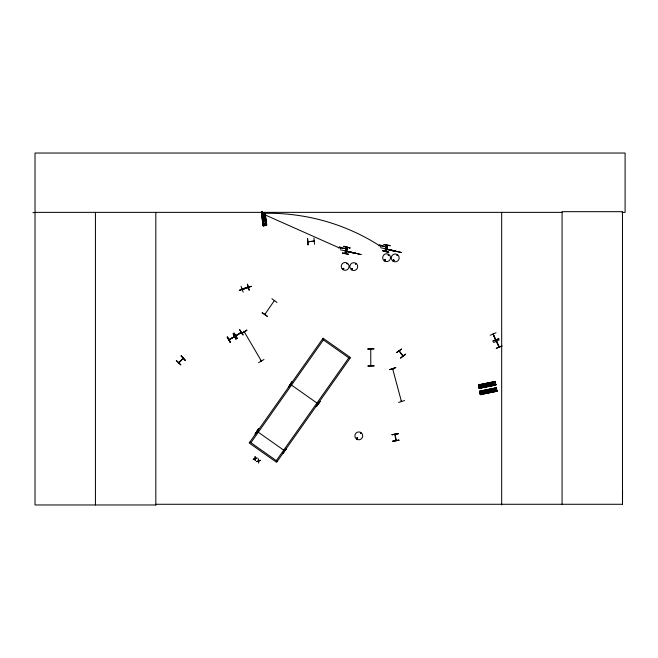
<?xml version="1.0" encoding="UTF-8"?>
<svg xmlns="http://www.w3.org/2000/svg" width="658" height="658" viewBox="0 0 658 658"><rect width="100%" height="100%" fill="white"/><g stroke="black" fill="none" stroke-linecap="round" stroke-linejoin="round"><path stroke-width="0.99" d="M622.024 212.361L625.1 212.361L625.1 153.034L35.022 153.034L35.022 504.966L155.913 504.966L155.831 504.275L622.476 504.275L622.567 491.551M495.384 339.298L495.902 339.668M498.953 347.029L496.379 341.296L499.2 346.824M496.658 341.305L496.667 341.93M498.723 346.363L499.233 346.881M394.948 434.477L395.853 440.506L395.211 434.321M395.705 440.013L396.058 440.523M396.042 440.457L395.228 434.436M284.322 450.936L284.017 450.376L284.47 450.952M317.362 403.609L317.88 403.971M234.445 336.682L229.017 339.52M235.885 335.777L241.198 332.413M264.541 225.414L265.034 225.357L264.746 224.551M242.136 289.084L248.099 287.069M401.396 401.339L401.207 400.664M401.627 401.257L401.421 400.607M264.574 314.31L264.968 314.236M338.993 248.189L339.331 246.66M340.359 248.485L340.696 246.956M342.415 253.133L348.567 254.432M345.689 248.65L340.49 247.893M344.882 253.305L346.207 247.161M345.22 253.379L346.536 247.235M345.795 251.471L355.937 253.371L345.812 251.405M346.379 250.706L345.845 250.591L346.519 250.089M347.235 247.383L345.919 253.536L347.317 247.4M346.248 253.601L347.58 247.457M379.123 246.108L379.452 244.57M380.489 246.396L380.817 244.866M382.611 250.706L388.697 252.343M383.943 244.554L390.161 245.574M385.004 251.216L386.336 245.072M385.259 251.274L386.591 245.13M385.333 251.29L386.674 245.146M385.991 249.053L386.517 249.514M386.197 247.967L386.509 248.617M386.032 251.438L387.373 245.294L386.114 251.463M386.345 251.512L387.702 245.368M388.689 252.376L382.611 250.714L388.755 252.072M342.834 268.744C344.578 267.058 343.608 270.635 342.884 268.9M343.073 268.768C344.381 267.51 343.27 270.372 343.139 268.587M347.342 263.85L346.799 263.463L347.276 263.907M351.487 268.957C353.428 267.485 351.956 270.578 351.578 269.245M351.668 268.974C352.918 267.666 352.153 270.553 351.742 268.875M388.138 255L388.796 255.148L388.187 254.917M393.13 260.264C394.496 259.277 393.435 261.391 393.213 260.461M394.117 260.354C391.823 261.925 394.463 258.117 393.788 260.823M397.473 255.271L396.79 255.296L397.432 255.181M356.726 438.228C358.388 437.2 356.365 439.725 356.94 437.924M357.664 438.31C355.336 439.857 358.042 436.09 357.335 438.779M360.995 433.309C360.428 431.944 360.28 434.395 360.979 433.137M399.241 350.911L403.058 355.912M402.885 356.044L402.507 355.542L403.025 355.83M370.742 349.094L370.799 365.544M179.099 362.18L178.836 362.797M244.151 332.216L244.611 332.446M260.798 360.666L261.358 360.979L244.357 331.977L244.62 332.512M248.008 287.077L242.21 289.29L242.654 288.837M248.165 287.275L247.54 287.192M307.96 241.741L314.236 241.247M479.073 386.756L479.846 386.485M355.378 263.833C356.842 263.29 354.868 265.026 355.616 263.636M384.593 259.877C384.996 261.744 385.547 258.61 384.527 260.165M235.778 335.596L241.067 332.446M308.026 241.733L314.187 241.001M178.688 362.55L183.278 358.421M183.204 358.478L178.811 362.739M271.91 298.757L276.985 302.474M264.829 314.491L274.115 300.903M267.255 316.268L262.106 312.657L267.23 316.301M258.553 428.695L255.222 434.033L258.528 428.679M255.148 433.984L258.742 428.827M257.007 431.582L257.525 431.944M288.599 387.036L291.938 381.698L288.632 387.06M290.639 384.412L290.992 384.659M282.808 453.494L286.617 448.485L282.734 453.444M316.185 406.488L320.027 401.503L316.144 406.463M316.218 406.512L319.813 401.355M316.408 406.652L320.002 401.487M393.073 369.344L392.892 368.76M479.682 386.657L479.666 386.213M480.192 392.67L480.94 392.949L480.866 392.472M250.895 442.702L323.399 339.931M276.311 460.625L348.806 357.853M493.039 334.075L495.564 339.692M183.228 358.404L178.844 362.739L179.256 362.369M392.678 368.817L392.859 369.492M399.11 351.068L402.852 355.994M401.627 349.036L396.445 352.606L401.66 349.069M405.476 354.07L400.525 357.952M400.673 358.141L405.665 354.325M385.152 260.65C386.336 258.364 382.767 260.716 385.259 260.535M241.453 333.565L246.882 330.382M258.545 362.69L263.965 359.498M227.38 336.995L230.563 342.423M234.166 333.022L237.423 338.401M239.66 329.79L243.147 335.037L239.742 329.748M234.495 336.682L229.033 339.799L234.454 336.616M241.346 332.66L235.975 335.728M235.992 339.24L233.088 333.655L236.025 339.215M490.251 335.267L496 332.709M493.22 334.618L493.245 333.984M495.655 339.725L493.327 334.091M492.941 341.099L498.78 338.738M498.772 338.714L492.924 341.058M493.623 342.563L499.29 339.849M496.296 348.353L502.112 345.952L496.264 348.271M242.267 289.273L248.461 287.217L239.29 290.301L249.168 287.085M243.197 288.952L241.239 289.602L242.128 289.257M242.531 289.265L248.461 287.217M248.411 287.233L249.094 287.085C245.311 288.138 258.52 284.017 245.631 288.22L249.061 286.987M248.444 287.332L249.143 287.02M243.18 292.168L241.083 286.238M249.135 290.153L247.424 284.091L249.176 290.137M240.844 289.791L244.792 288.533L241.256 289.668M393.706 260.65L393.262 260.543M264.59 225.39L265.001 225.324M404.555 400.566L398.551 402.449M290.491 384.387L318.011 403.757L317.559 403.444M257.081 431.368L284.544 450.738M495.145 381.492L478.448 384.864L479.189 388.426L495.877 385.037L495.145 381.492L478.465 384.938M478.506 385.136L495.194 381.73M478.53 385.275L494.248 382.101M478.547 385.349L494.257 382.158M479.55 385.267L494.298 382.364M478.613 385.67L495.31 382.298M478.621 385.703L495.318 382.364M487.496 384.083L479.649 385.736L487.512 384.165M493.385 382.898L489.47 383.754L493.401 382.972M478.728 386.172L478.917 387.11M479.945 387.143L495.663 383.984M479.008 387.554L495.704 384.182L479.024 387.611M480.044 387.611L495.745 384.379M479.09 387.94L495.778 384.568M479.106 388.014L495.795 384.642M479.131 388.146L495.836 384.84M479.172 388.352L495.861 384.979M479.666 391.206L496.354 387.833M479.69 391.337L496.387 387.99M479.731 391.535L496.477 388.426M479.822 391.995L496.51 388.59M481.812 391.74L495.564 388.96M480.842 391.995L495.581 389.034M479.929 392.431L480.118 393.377M480.159 393.599L489.001 391.814M490.967 391.42L495.877 390.433M480.167 393.616L489.017 391.897M490.975 391.494L495.877 390.441M480.208 393.846L496.897 390.441M480.241 394.01L495.959 390.836M480.258 394.084L496.955 390.712M480.282 394.208L496.979 390.827M480.324 394.413L497.02 391.041M480.332 394.446L497.029 391.066M398.139 433.581L391.954 434.749L398.139 433.556M391.946 434.708L398.18 433.885M392.851 441.329L399.036 440.136L392.851 441.296M392.81 441L399.044 440.218M264.952 213.077L261.826 213.439L339.076 247.811M261.999 214.969L265.125 214.607M262.197 216.679L265.322 216.317M263.052 224.049L266.177 223.687M262.591 224.6L266.753 224.123M262.608 224.732L266.77 224.255M264.458 224.707L264.952 224.649M265.108 212.435L266.622 225.373L263.011 225.809L261.415 211.868L263.093 225.801M314.573 244.266L313.948 238.007M367.764 348.987L374.057 348.839L367.764 349.036M374.057 365.889L367.773 366.045L374.057 365.848M32.9 212.608L35.022 212.6M35.022 212.361L562.08 212.361M383.951 244.513L390.112 245.796M380.686 245.459L387.315 246.98L380.612 245.804M386.082 247.877L386.764 248.025M386.032 248.132L386.715 248.28M385.991 248.305L386.674 248.453M385.966 248.436L386.616 248.708M380.456 247.704L392.497 250.303M386.583 249.201L385.991 249.078L396.009 251.496L385.933 249.324M343.838 246.561L349.982 247.885M340.564 247.548L347.185 249.069M345.631 248.913L347.153 249.242M345.96 249.966L346.643 250.114M345.902 250.221L346.585 250.369M345.869 250.394L346.552 250.542M345.812 250.649L346.495 250.797M340.334 249.793L352.375 252.392M342.473 252.878L348.617 254.202M495.622 339.767L493.023 334.198M496.601 341.263L499.183 346.848M257.204 431.418L257.566 431.664M395.812 440.572L395.984 439.972M290.548 384.428L291.009 384.716M322.395 339.224L349.809 358.561M249.9 441.995L277.306 461.332M181.049 355.986L185.441 360.494M176.451 360.526L180.901 364.968L176.286 360.691M261.012 360.469L261.3 360.88M233.96 333.137L237.143 338.557M227.109 337.159L230.292 342.579M401.372 401.273L392.678 368.949M493.5 382.076L494.125 385.152M494.693 388.335L495.318 391.42M492.365 382.298L492.99 385.382M493.566 388.565L494.183 391.65M490.679 382.643L491.296 385.728M491.871 388.903L492.488 391.987M489.165 382.948L489.791 386.024M490.366 389.207L490.983 392.291M487.471 383.285L488.096 386.369M488.672 389.552L489.289 392.629M480.208 384.757L480.834 387.842M481.401 391.025L482.026 394.101M479.616 384.346L480.447 388.45M479.485 384.371L480.315 388.475M480.809 390.605L481.64 394.718M480.685 390.63L481.516 394.742M265.051 212.444L266.548 225.381M264.911 212.46L266.375 225.406M264.713 212.485L266.095 224.427M264.648 212.493L266.136 225.431M264.516 212.509L265.824 224.46M264.302 212.534L265.799 225.472L264.269 212.534M264.039 212.559L264.261 214.557M264.491 216.548L265.421 224.501M265.289 225.529L264.335 225.636M262.534 212.748L263.883 223.687M263.899 225.702L262.287 211.769L263.833 225.71M262.024 211.802L263.504 224.74M263.504 225.752L261.876 211.818L263.43 225.76M261.678 211.843L263.258 225.776M622.476 504.275L622.476 211.679L562.08 211.679L562.08 504.275M501.676 212.361L501.676 504.966M155.823 212.361L155.823 504.966M95.426 212.361L95.426 504.966M262.435 213.373A204.219 200.122 -12.4 0 1 379.247 245.533M262.97 215.544C264.129 218.094 264.812 213.431 262.97 215.544M255.411 458.741L255.296 460.715L254.983 458.873L253.157 459.21L254.975 458.462L255.09 456.512L255.403 458.33L257.204 458.001L255.411 458.741M258.742 461.094L258.627 463.067L258.314 461.225L256.488 461.562L258.306 460.814L258.43 458.865L258.734 460.682L260.543 460.353L258.742 461.094M487.973 384.436C488.655 387.151 490.161 382.685 487.973 384.436M489.165 390.696C489.856 393.41 491.353 388.944 489.165 390.696M343.895 246.306L349.966 247.976L343.895 246.306M350.928 252.195L361.045 254.547L350.928 252.195M391.049 250.114L401.166 252.458L391.049 250.114M323.103 338.228L249.193 442.999L276.599 462.327L350.508 357.557L323.103 338.228M181.238 355.805L185.408 360.518L181.238 355.805M246.725 330.119L241.502 333.639L246.725 330.119M249.135 286.995L247.178 287.645L249.127 286.962M395.721 367.616L389.75 369.623L395.721 367.616M496.338 387.751L479.649 391.14L480.381 394.685L497.07 391.296L496.338 387.751M307.615 238.731L308.01 245.015L307.574 238.731M230.53 342.44L227.347 337.019L230.489 342.464M392.982 261.111A3.923 3.923 0 0 0 399.151 258.257A3.923 3.923 0 0 0 393.599 254.342A3.923 3.923 0 0 0 392.982 261.111M384.33 260.905A3.932 3.932 0 0 0 390.507 258.051A3.932 3.932 0 0 0 384.946 254.128A3.932 3.932 0 0 0 384.33 260.905M351.528 269.813A3.923 3.923 0 0 0 357.697 266.959A3.923 3.923 0 0 0 352.145 263.044A3.923 3.923 0 0 0 351.528 269.813M342.876 269.607A3.923 3.923 0 0 0 349.044 266.753A3.923 3.923 0 0 0 343.492 262.838A3.923 3.923 0 0 0 342.876 269.607M356.529 439.075A3.932 3.932 0 0 0 362.706 436.213A3.932 3.932 0 0 0 357.146 432.29A3.932 3.932 0 0 0 356.529 439.075"/></g></svg>
